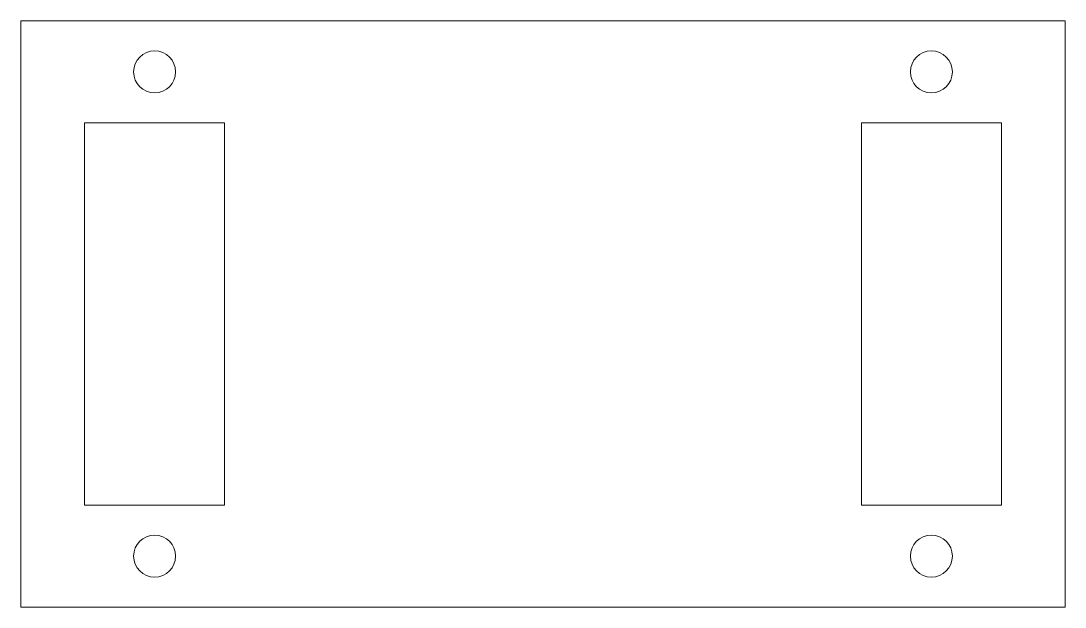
# Model space of a CAD drawing. Header units: millimetres. Extents: x -82 to 0, y 36.9 to 82.9.
import ezdxf

# ---------------------------------------------------------------- set-up
doc = ezdxf.new("R2010")
doc.units = ezdxf.units.MM

msp = doc.modelspace()

# ---------------------------------------------------------------- linework, layer by layer
at = {"color": 7, "linetype": 'Continuous', "lineweight": 15}
for p, q in [((0, 82.911), (-82, 82.911)), ((-82, 82.911), (-82, 36.911)), ((0, 36.911), (0, 82.911)), ((-77, 74.911), (-77, 44.911)), ((-66, 74.911), (-77, 74.911)), ((-66, 44.911), (-66, 74.911)), ((-5, 74.911), (-16, 74.911)), ((-16, 74.911), (-16, 44.911)), ((-5, 44.911), (-5, 74.911)), ((-77, 44.911), (-66, 44.911)), ((-16, 44.911), (-5, 44.911)), ((-82, 36.911), (0, 36.911))]:
    msp.add_line(p, q, dxfattribs=at)
for centre in [(-71.5, 78.911), (-10.5, 78.911), (-71.5, 40.911), (-10.5, 40.911)]:
    msp.add_circle(centre, 1.65, dxfattribs=at)

doc.saveas('drawing.dxf')
